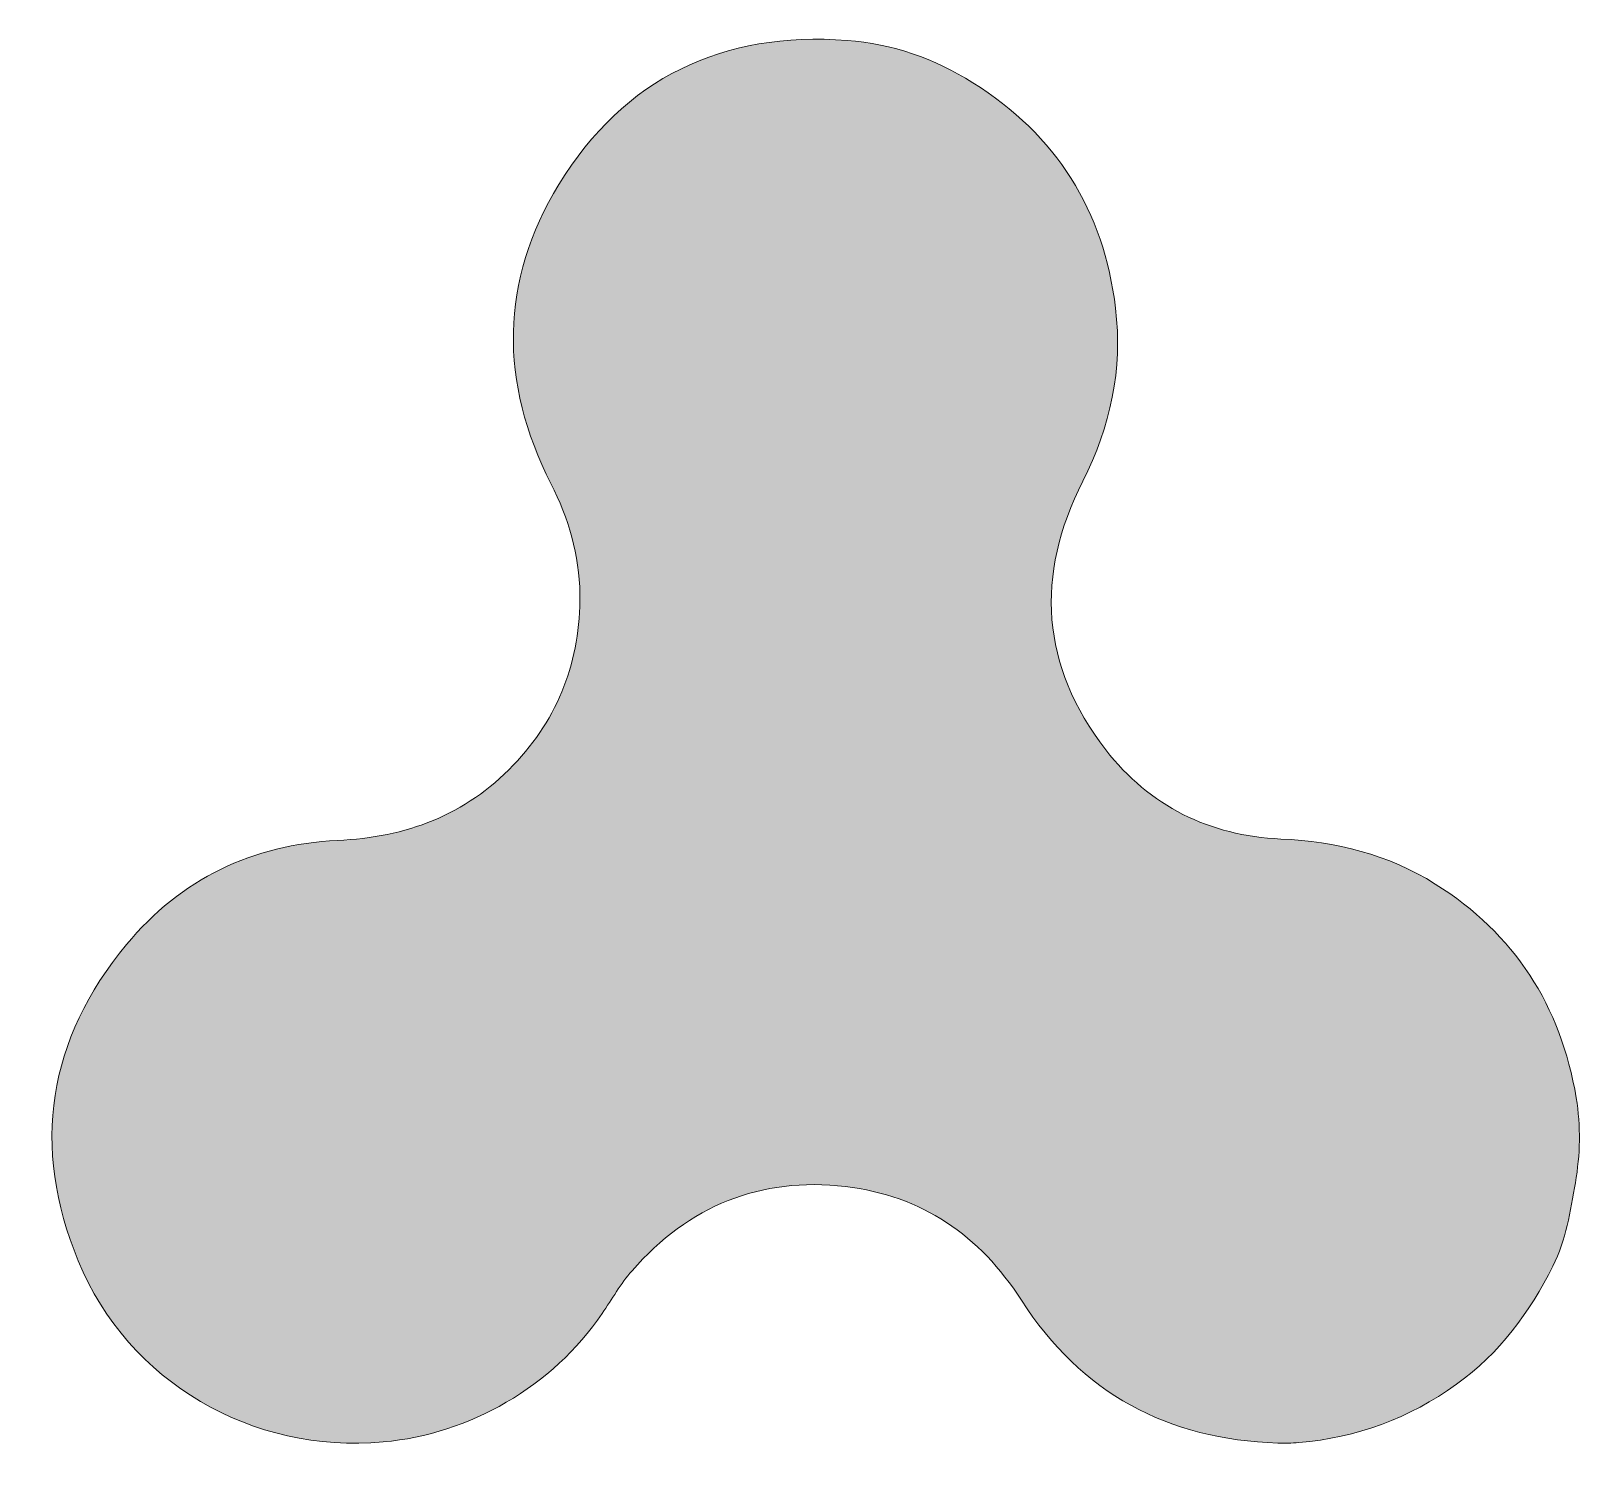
# Model space of a CAD drawing. Header units: inches. Extents: x 139 to 366, y -318 to -110.
import ezdxf

# ---------------------------------------------------------------- set-up
doc = ezdxf.new("R2010")
doc.units = ezdxf.units.IN
doc.header["$MEASUREMENT"] = 0
doc.layers.add('Layer 1', color=7, linetype='Continuous')

msp = doc.modelspace()

# ---------------------------------------------------------------- hatches: boundary and pattern name
at = {"layer": 'Layer 1', "true_color": 0xaf3938}
h = msp.add_hatch(color=15, dxfattribs=at)
h.dxf.hatch_style = 2
edge = h.paths.add_edge_path()
edge.add_spline(control_points=[(321.46, -316.3), (305.33, -315.78), (292.66, -309.02), (283.89, -295.36), (277.81, -285.89), (269.3, -280.05), (258.14, -278.74), (245.65, -277.28), (235.16, -281.55), (226.86, -291.06), (225.18, -292.99), (223.92, -295.22), (222.48, -297.32), (218.79, -302.72), (214.08, -307.04), (208.43, -310.33), (202.86, -313.57), (196.84, -315.54), (190.41, -316.13), (171.24, -317.89), (153.06, -307.39), (145.73, -289.63), (138.81, -272.89), (141.25, -257.18), (152.81, -243.28), (160.75, -233.74), (171.28, -228.62), (183.71, -228.06), (193.77, -227.61), (202.48, -224.36), (209.46, -217.05), (216.12, -210.07), (219.34, -201.68), (219.22, -192.01), (219.15, -186.24), (217.57, -180.91), (214.97, -175.8), (207.42, -161), (207.49, -146.13), (216.15, -132), (225.69, -116.44), (240.12, -109.54), (258.37, -110.92), (265.01, -111.42), (271.17, -113.59), (276.79, -117.11), (289, -124.77), (295.99, -135.82), (297.69, -150.14), (298.75, -159.07), (296.96, -167.47), (292.89, -175.47), (285.88, -189.25), (286.75, -202.53), (296.27, -214.79), (302.67, -223.03), (311.43, -227.39), (321.9, -227.85), (330.01, -228.21), (337.63, -230.11), (344.53, -234.44), (356.15, -241.73), (362.92, -252.25), (365.18, -265.73), (365.88, -269.89), (365.76, -274.09), (365.06, -278.17), (364.35, -282.31), (363.66, -286.62), (361.76, -290.39), (358.36, -297.15), (353.97, -303.15), (347.65, -307.68), (340.68, -312.68), (333.04, -315.51), (324.55, -316.23), (324.04, -316.28), (323.52, -316.29), (323.01, -316.3), (322.49, -316.31), (321.98, -316.3), (321.46, -316.3)], knot_values=[0, 0, 0, 0, 1, 1, 1, 2, 2, 2, 3, 3, 3, 4, 4, 4, 5, 5, 5, 6, 6, 6, 7, 7, 7, 8, 8, 8, 9, 9, 9, 10, 10, 10, 11, 11, 11, 12, 12, 12, 13, 13, 13, 14, 14, 14, 15, 15, 15, 16, 16, 16, 17, 17, 17, 18, 18, 18, 19, 19, 19, 20, 20, 20, 21, 21, 21, 22, 22, 22, 23, 23, 23, 24, 24, 24, 25, 25, 25, 26, 26, 26, 27, 27, 27, 27], degree=3, periodic=1)

# ---------------------------------------------------------------- linework, layer by layer
at = {"layer": 'Layer 1', "lineweight": 0}
msp.add_open_spline([(321.46, -316.3), (305.33, -315.78), (292.66, -309.02), (283.89, -295.36), (277.81, -285.89), (269.3, -280.05), (258.14, -278.74), (245.65, -277.28), (235.16, -281.55), (226.86, -291.06), (225.18, -292.99), (223.92, -295.22), (222.48, -297.32), (218.79, -302.72), (214.08, -307.04), (208.43, -310.33), (202.86, -313.57), (196.84, -315.54), (190.41, -316.13), (171.24, -317.89), (153.06, -307.39), (145.73, -289.63), (138.81, -272.89), (141.25, -257.18), (152.81, -243.28), (160.75, -233.74), (171.28, -228.62), (183.71, -228.06), (193.77, -227.61), (202.48, -224.36), (209.46, -217.05), (216.12, -210.07), (219.34, -201.68), (219.22, -192.01), (219.15, -186.24), (217.57, -180.91), (214.97, -175.8), (207.42, -161), (207.49, -146.13), (216.15, -132), (225.69, -116.44), (240.12, -109.54), (258.37, -110.92), (265.01, -111.42), (271.17, -113.59), (276.79, -117.11), (289, -124.77), (295.99, -135.82), (297.69, -150.14), (298.75, -159.07), (296.96, -167.47), (292.89, -175.47), (285.88, -189.25), (286.75, -202.53), (296.27, -214.79), (302.67, -223.03), (311.43, -227.39), (321.9, -227.85), (330.01, -228.21), (337.63, -230.11), (344.53, -234.44), (356.15, -241.73), (362.92, -252.25), (365.18, -265.73), (365.88, -269.89), (365.76, -274.09), (365.06, -278.17), (364.35, -282.31), (363.66, -286.62), (361.76, -290.39), (358.36, -297.15), (353.97, -303.15), (347.65, -307.68), (340.68, -312.68), (333.04, -315.51), (324.55, -316.23), (324.04, -316.28), (323.52, -316.29), (323.01, -316.3), (322.49, -316.31), (321.98, -316.3), (321.46, -316.3)], degree=3, knots=[0, 0, 0, 0, 1, 1, 1, 2, 2, 2, 3, 3, 3, 4, 4, 4, 5, 5, 5, 6, 6, 6, 7, 7, 7, 8, 8, 8, 9, 9, 9, 10, 10, 10, 11, 11, 11, 12, 12, 12, 13, 13, 13, 14, 14, 14, 15, 15, 15, 16, 16, 16, 17, 17, 17, 18, 18, 18, 19, 19, 19, 20, 20, 20, 21, 21, 21, 22, 22, 22, 23, 23, 23, 24, 24, 24, 25, 25, 25, 26, 26, 26, 27, 27, 27, 27], dxfattribs=at)

doc.saveas('drawing.dxf')
